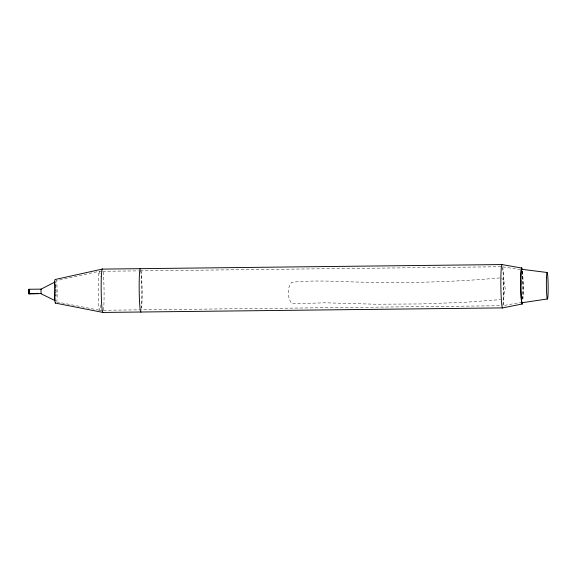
<?xml version="1.0" encoding="UTF-8"?>
<svg xmlns="http://www.w3.org/2000/svg" width="577" height="577" viewBox="0 0 577 577"><rect width="100%" height="100%" fill="white"/><g stroke="black" fill="none" stroke-linecap="round" stroke-linejoin="round"><path stroke-width="0.43" stroke-dasharray="2.88 2.16" d="M503.901 281.223L505.279 288.99L503.93 296.614M522.235 302.175L502.675 305.709A19.618 1.284 89.3 0 0 503.606 289.091A19.618 1.284 89.3 0 0 502.61 268.218M499.725 277.941C444.268 282.881 388.444 283.595 332.835 281.201C319.11 280.949 305.247 280.747 291.616 282.348C287 287.945 287.288 297.682 291.652 303.372L292.784 303.812L325.168 302.795L375.49 304.216L420.799 303.942L464.882 302.319L500.641 299.614M101.812 271.298L99.129 271.327L56.265 280.71A10.66 0.7 89.3 0 1 57.109 288.709A10.66 0.7 89.3 0 1 56.834 301.216M102.706 271.284L138.473 270.88M140.261 270.858L501.932 266.733M99.864 310.303L102.547 310.267M103.442 310.26L500.872 305.731M502.791 266.87L521.622 269.827M56.661 301.894L98.984 310.13M501.81 278.294L502.935 279.441M55.616 284.959A9.412 0.613 89.3 0 1 55.81 296.369M140.593 270.938A19.618 1.284 89.3 0 1 141.863 287.252A19.618 1.284 89.3 0 1 141.401 307.887M100.549 304.908A19.618 1.284 89.3 0 1 98.739 304.584A19.618 1.284 89.3 0 1 98.429 276.967A19.618 1.284 89.3 0 1 100.239 276.801M502.733 266.812A21.818 1.428 89.3 0 1 503.735 286.574A21.818 1.428 89.3 0 1 503.137 305.94M522.502 271.81A18.103 1.183 89.3 0 1 522.899 299.001M522.185 271.06A16.286 1.067 89.3 0 1 522.762 298.41M103.153 272.063A21.818 1.428 89.3 0 1 104.076 292.553A21.818 1.428 89.3 0 1 103.391 311.061M55.774 284.252A11.857 0.779 89.3 0 1 55.998 296.03M140.968 270.332A21.818 1.428 89.3 0 1 142.057 290.693A21.818 1.428 89.3 0 1 141.387 310.628M522.286 271.19A16.834 1.104 89.3 0 1 522.74 299.521M55.861 295.229A10.66 0.7 89.3 0 1 55.839 284.677"/><path stroke-width="0.87" d="M28.879 291.536L28.85 290.909M28.879 291.046L28.857 290.354M28.886 290.599L28.879 289.885M54.736 284.389A9.412 0.613 89.3 0 1 55.147 281.915L41.118 289.127L40.981 291.378L41.155 293.83L55.313 300.718M28.908 290.224L28.987 289.265L41.118 289.127L41.198 289.495M29.081 293.296L28.929 292.9M41.234 293.563L29.023 293.967L28.908 292.496M29.023 293.967L28.987 289.265M55.45 303.098L103.045 312.445L502.711 307.894L522.264 303.985M547.515 298.936L522.243 302.723A16.834 1.104 89.3 0 1 520.822 285.73A16.834 1.104 89.3 0 1 521.896 269.344M29.023 293.513L38.551 293.404M521.608 269.271L547.018 272.481M521.586 268.009L501.896 264.554L102.223 269.106L55.01 279.542A11.857 0.779 89.3 0 0 54.512 294.205A11.857 0.779 89.3 0 0 55.644 302.341M29.102 290.029L29.131 290.527M28.886 292.027L28.879 292.705M28.85 291.515L28.857 292.128M54.988 299.261A9.412 0.613 89.3 0 1 54.678 294.155M502.711 307.894A21.818 1.428 89.3 0 1 500.872 285.875A21.818 1.428 89.3 0 1 502.271 264.641M522.553 302.831A18.103 1.183 89.3 0 1 520.735 285.709A18.103 1.183 89.3 0 1 522.214 269.387M521.586 300.321A16.286 1.067 89.3 0 1 521.406 298.756M520.851 285.305A16.286 1.067 89.3 0 1 520.865 280.314M521.363 270.858A16.286 1.067 89.3 0 1 521.904 269.892M522.235 302.175A16.286 1.067 89.3 0 1 521.954 302.103M103.045 312.445A21.818 1.428 89.3 0 1 101.199 290.426A21.818 1.428 89.3 0 1 102.598 269.199M141.04 312.013A21.818 1.428 89.3 0 1 139.194 289.993A21.818 1.428 89.3 0 1 140.593 268.767M546.491 277.436A13.314 0.873 89.3 0 0 547.284 298.879A13.314 0.873 89.3 0 0 548.02 280.811A13.314 0.873 89.3 0 0 546.491 277.436"/></g></svg>
